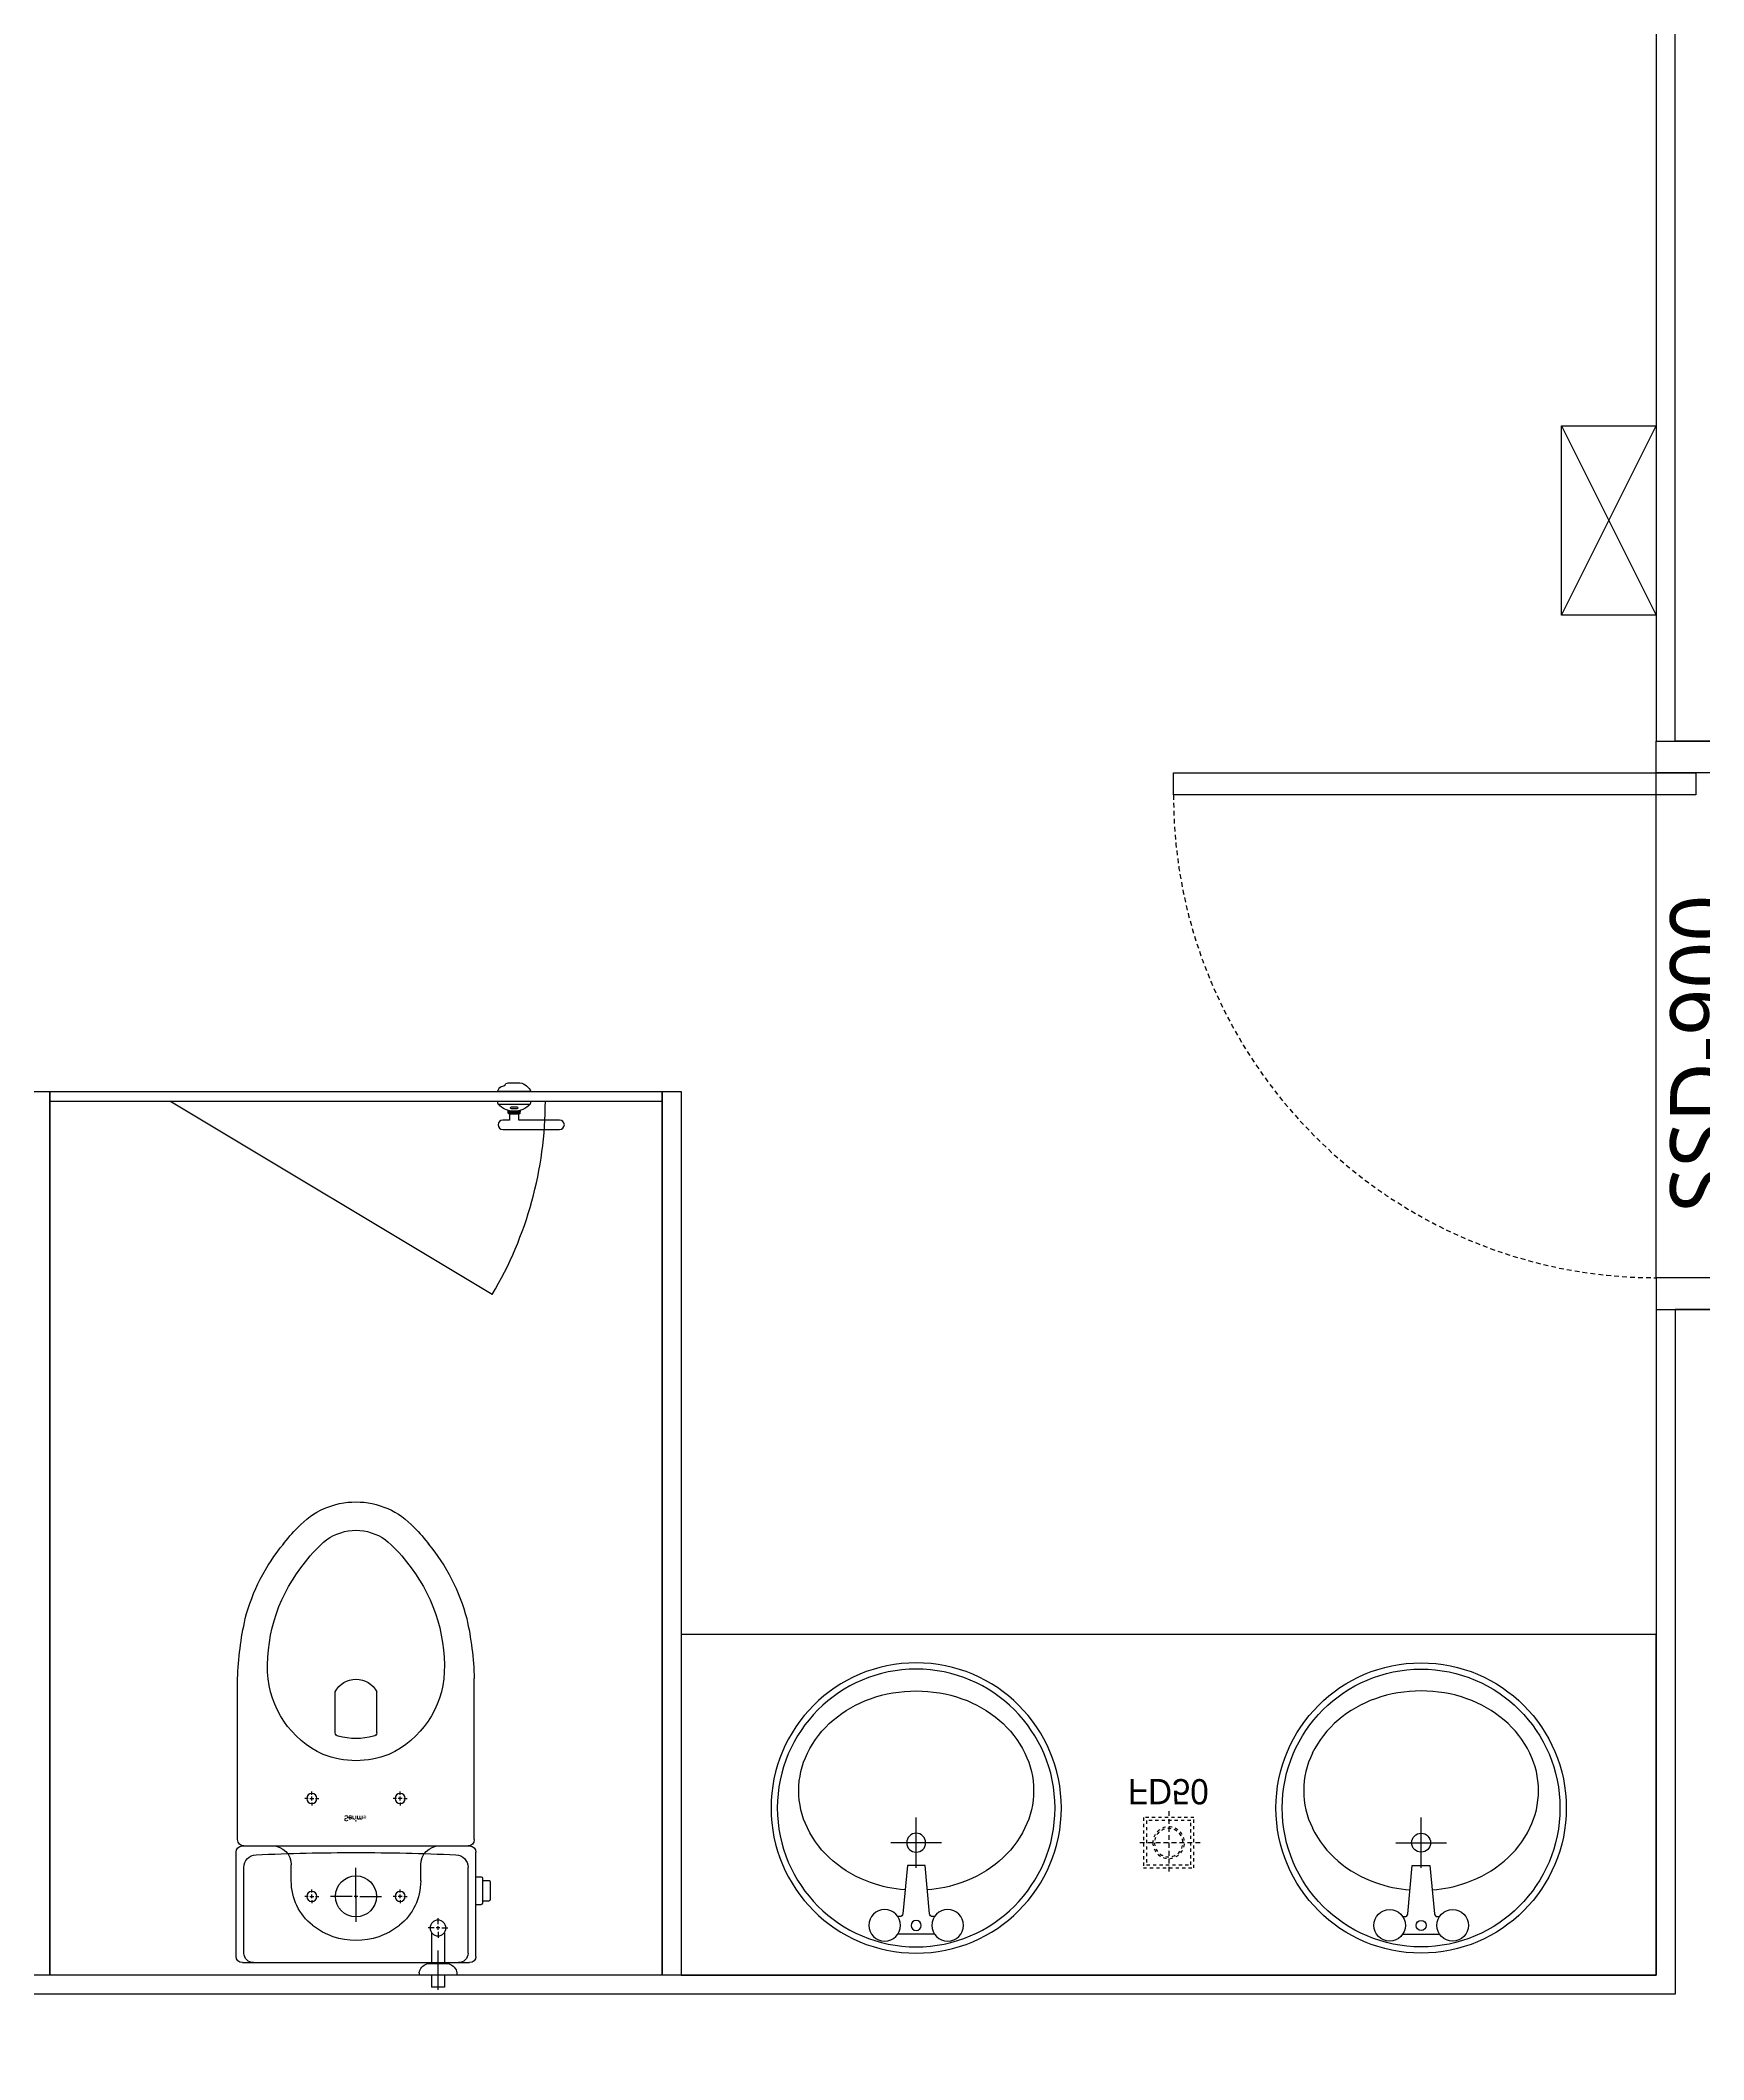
# Model space of a CAD drawing. Header units: millimetres. Extents: x -27104 to 125781, y -3376 to 46996.
# Drawn here: x 121360.4 to 121411.9, y 18923.9 to 18986.5 of the extents above; entities that cross this region are included whole.
import ezdxf

# ---------------------------------------------------------------- set-up
doc = ezdxf.new("R2010")
doc.units = ezdxf.units.MM
doc.header["$LTSCALE"] = 100
doc.header["$MEASUREMENT"] = 0
doc.linetypes.add('-HID', pattern=[2.5, 1.5, -1])
doc.linetypes.add('HID', pattern=[2.5, 1.5, -1])
doc.layers.get('0').update_dxf_attribs({"linetype": 'CONTINUOUS'})
doc.layers.get('Defpoints').update_dxf_attribs({"color": 171, "linetype": 'CONTINUOUS'})
for name, color, linetype in [('DOOR', 4, 'CONTINUOUS'), ('DOOR(OPEN ELE)', 5, 'CONTINUOUS'), ('ELE9', 9, 'CONTINUOUS'), ('TOI', 12, 'CONTINUOUS')]:
    doc.layers.add(name, color=color, linetype=linetype)
doc.styles.add('DIM', font='txt.shx', dxfattribs={"height": 30})
doc.styles.add('SID', font='')
doc.styles.add('나눔바른고딕', font='NanumBarunGothic.ttf')
doc.styles.get('SID').set_extended_font_data('Dotum')

# ---------------------------------------------------------------- blocks, each defined once
blk = doc.blocks.new('A$C3F015CE3')
at = {"layer": 'TOI'}
for p, q in [((354.8, 750), (354.8, 768.6)), ((375.3, 768.6), (354.8, 768.6)), ((365, 773.2), (365, 710.9)), ((375.3, 750), (375.3, 768.6)), ((335, 746), (335, 750)), ((395, 746), (395, 750)), ((45, 720), (45, 555)), ((55, 730), (415, 730)), ((57.5, 715), (57.5, 579)), ((382.6, 732), (347.4, 732)), ((354.8, 683), (354.8, 732)), ((375.3, 683), (375.3, 732)), ((412.5, 715), (412.5, 579)), ((425, 720), (425, 555)), ((359, 675), (349.5, 675)), ((359, 675), (349.5, 675)), ((368, 675), (362, 675)), ((368, 675), (362, 675)), ((365, 681), (365, 690.5)), ((365, 681), (365, 690.5)), ((365, 678), (365, 672)), ((365, 678), (365, 672)), ((371, 675), (380.5, 675)), ((371, 675), (380.5, 675)), ((235, 631), (235, 665.5)), ((235, 626), (235, 660.5)), ((365, 669), (365, 659.5)), ((365, 669), (365, 659.5)), ((159, 625), (154, 625)), ((162, 625), (168, 625)), ((165, 631), (165, 636)), ((165, 628), (165, 622)), ((165, 619), (165, 614)), ((171, 625), (176, 625)), ((229, 625), (194.5, 625)), ((238, 625), (232, 625)), ((235, 628), (235, 622)), ((235, 623), (235, 617)), ((235, 619), (235, 584.5)), ((235, 614), (235, 579.5)), ((241, 625), (275.5, 625)), ((299, 625), (294, 625)), ((308, 625), (302, 625)), ((305, 631), (305, 636)), ((305, 628), (305, 622)), ((305, 619), (305, 614)), ((311, 625), (316, 625)), ((425, 637.9), (433.5, 637.9)), ((435.5, 595.9), (435.5, 635.9)), ((435.5, 631.9), (445.8, 631.9)), ((447.8, 601.9), (447.8, 629.9)), ((132.5, 600.6), (132.5, 575)), ((337.5, 600.6), (337.5, 575)), ((425, 593.9), (433.5, 593.9)), ((435.5, 599.9), (445.8, 599.9)), ((52.5, 545), (417.5, 545)), ((55, 545), (415, 545)), ((47.5, 535), (47.5, 280)), ((422.5, 535), (422.5, 280)), ((165, 476), (165, 481)), ((305, 476), (305, 481)), ((159, 470), (154, 470)), ((162, 470), (168, 470)), ((165, 473), (165, 467)), ((165, 464), (165, 459)), ((171, 470), (176, 470)), ((299, 470), (294, 470)), ((308, 470), (302, 470)), ((305, 473), (305, 467)), ((305, 464), (305, 459)), ((311, 470), (316, 470)), ((202, 366), (202, 301)), ((268, 366), (268, 301))]:
    blk.add_line(p, q, dxfattribs=at)
for centre, radius in [((365, 675), 12.5), ((165, 625), 8), ((305, 625), 8), ((165, 470), 8), ((305, 470), 8)]:
    blk.add_circle(centre, radius, dxfattribs=at)
for centre, radius, start, end in [((352.4, 748.9), 17.6, 189.469, 253.5331), ((377.6, 748.9), 17.6, 286.4669, 350.531), ((55, 720), 10, 90, 180), ((72.5, 715), 15, 90, 180), ((397.5, 715), 15, 0, 90), ((415, 720), 10, 0, 90), ((235, 585), 110, 51.3178, 128.6822), ((222.5, 600.6), 90, 128.6822, 180), ((235, 625), 32.5, 90, 270), ((235, 625), 32.5, 270, 90), ((247.5, 600.6), 90, 0, 51.3178), ((433.5, 635.9), 2, 0, 90), ((445.8, 629.9), 2, 0, 90), ((77.5, 579), 20, 180, 267.4985), ((392.5, 579), 20, 272.5015, 0), ((433.5, 595.9), 2, 270, 0), ((445.8, 601.9), 2, 270, 0), ((55, 555), 10, 180, 270), ((57.5, 535), 10, 90, 180), ((233.8, 4155.6), 3600, 267.4985, 270.0199), ((102.5, 575), 30, 270, 0), ((236.3, 4155.6), 3600, 269.9801, 272.5015), ((367.5, 575), 30, 180, 270), ((412.5, 535), 10, 0, 90), ((415, 555), 10, 270, 0), ((244.9, 263.3), 150, 114.336, 177.4508), ((235, 270), 140, 68.2132, 111.7868), ((225.1, 263.3), 150, 2.5492, 65.664), ((207, 366), 5, 90, 180), ((235, 274.4), 100.6, 73.8382, 106.1618), ((263, 366), 5, 0, 90), ((235, 318.2), 37.2, 207.5632, 332.4368), ((547.3, 295.1), 500, 181.7364, 192.7267), ((354.9, 261.3), 260, 178.084, 219.7652), ((115.1, 261.3), 260, 320.2348, 1.916), ((-77.3, 295.1), 500, 347.2733, 358.2636), ((354.9, 261.3), 305, 194.4886, 219.7652), ((115.1, 261.3), 305, 320.2348, 345.5114), ((315.4, 214.5), 245, 216.6852, 225.2345), ((315.4, 214.5), 200, 216.6852, 230.5715), ((154.6, 214.5), 200, 309.4285, 323.3148), ((154.6, 214.5), 245, 314.7655, 323.3148), ((235, 125), 125, 222.5102, 317.4898), ((235, 125), 80, 234.3409, 305.6591)]:
    blk.add_arc(centre, radius, start, end, dxfattribs=at)
at = {"layer": 'TOI', "style": 'DIM'}
for s, height, p in [('S', 8, (216.2, 497.2)), ('erim', 8, (222.7, 497.2)), ('㉿', 4, (246, 497.2))]:
    blk.add_text(s, height=height, dxfattribs=at).set_placement(p)
blk = doc.blocks.new('A$C70181699')
at = {"layer": 'TOI', "linetype": '-HID', "ltscale": 0.05}
for p, q in [((67.4, 59.7), (67.4, 159.7)), ((117.4, 109.7), (17.4, 109.7))]:
    blk.add_line(p, q, dxfattribs=at)
at = {"layer": 'TOI', "linetype": '-HID', "ltscale": 0.01}
for points in [[(107.4, 69.7), (27.4, 69.7), (27.4, 149.7), (107.4, 149.7)], [(102.4, 74.7), (32.4, 74.7), (32.4, 144.7), (102.4, 144.7)]]:
    blk.add_lwpolyline(points, close=True, dxfattribs=at)
for radius in [25, 22.5]:
    blk.add_circle((67.4, 109.7), radius, dxfattribs=at)
at = {"layer": 'Defpoints', "style": 'SID'}
blk.add_text('FD50', height=40, dxfattribs=at).set_placement((2.8, 8.9))
blk = doc.blocks.new('A$C154D126E')
at = {"layer": 'TOI'}
for p, q in [((259.3, 430), (200.7, 430)), ((203.8, 402), (200.7, 402)), ((216, 321), (208.8, 397.5)), ((251.2, 397.5), (244, 321)), ((259.3, 402), (256.2, 402)), ((244, 321), (216, 321)), ((230, 325), (230, 245)), ((270, 285), (190, 285))]:
    blk.add_line(p, q, dxfattribs=at)
for centre, radius in [((230, 230), 230), ((230, 230), 220), ((180, 416), 25), ((230, 416), 8), ((280, 416), 25), ((230, 285), 15)]:
    blk.add_circle(centre, radius, dxfattribs=at)
for centre, radius, start, end in [((203.8, 397), 5, 5.3909, 90), ((256.2, 397), 5, 90, 174.6091), ((230, 142.1), 218.4, 94.6377, 109.3849), ((230, 142.1), 218.4, 70.6151, 85.3623), ((219.6, 171.6), 187.1, 109.3849, 130.3466), ((240.4, 171.6), 187.1, 49.6534, 70.6151), ((203.6, 190.5), 162.4, 130.3466, 154.0053), ((256.4, 190.5), 162.4, 25.9947, 49.6534), ((178.9, 202.5), 134.9, 154.0053, 180), ((281.1, 202.5), 134.9, 0, 25.9947), ((178.9, 202.5), 134.9, 180, 205.9947), ((281.1, 202.5), 134.9, 334.0053, 0), ((203.6, 214.5), 162.4, 205.9947, 229.6534), ((256.4, 214.5), 162.4, 310.3466, 334.0053), ((219.6, 233.4), 187.1, 229.6534, 250.6151), ((240.4, 233.4), 187.1, 289.3849, 310.3466), ((230, 262.9), 218.4, 250.6151, 270), ((230, 262.9), 218.4, 270, 289.3849)]:
    blk.add_arc(centre, radius, start, end, dxfattribs=at)
blk = doc.blocks.new('A$C6222c99a')
at = {"layer": 'DOOR'}
for points in [[(815, 933.2), (850, 933.2), (850, 105.7), (815, 105.7)], [(0, 18.2), (50, 18.2), (50, 168.2), (0, 168.2)], [(900, 18.2), (850, 18.2), (850, 168.2), (900, 168.2)]]:
    blk.add_lwpolyline(points, close=True, dxfattribs=at)
at = {"layer": 'DOOR(OPEN ELE)', "linetype": 'HID', "ltscale": 0.05}
blk.add_arc((815, 168.2), 765, 90, 180, dxfattribs=at)
at = {"layer": 'Defpoints', "style": '나눔바른고딕'}
blk.add_text('SSD-900', height=100, dxfattribs=at).set_placement((153.4, 46.2))
blk = doc.blocks.new('A$C53FA6734')
at = {"layer": 'TOI'}
blk.add_lwpolyline([(0, 150), (300, 150), (300, 0), (0, 0)], close=True, dxfattribs=at)
for points in [[(300, 0), (0, 150)], [(0, 0), (300, 150)]]:
    blk.add_lwpolyline(points, dxfattribs=at)
blk = doc.blocks.new('ggtyu')
at = {"layer": 'ELE9', "color": 253}
for p, q in [((59799.376, 18947.635), (59789.382, 18953.627)), ((59799.554, 18953.529), (59800.552, 18953.529)), ((59800.249, 18953.265), (59799.858, 18953.265)), ((59800.2, 18953.235), (59800.249, 18953.265)), ((59800.249, 18953.294), (59800.249, 18953.342)), ((59800.2, 18953.04), (59800.2, 18953.235)), ((59801.229, 18953.04), (59800.2, 18953.04))]:
    blk.add_line(p, q, dxfattribs=at)
at = {"layer": 'ELE9', "color": 253, "ltscale": 0.1}
for points in [[(59740.079, 18986.689), (59740.079, 19018.872), (59900.404, 19018.872), (59900.404, 18968.788), (59896.687, 18968.788), (59896.687, 19015.155), (59870.08, 19015.155), (59870.08, 18972.506), (59881.036, 18972.506), (59881.036, 18968.788), (59866.363, 18968.788), (59866.363, 19015.155), (59839.756, 19015.155), (59839.756, 18972.506), (59850.712, 18972.506), (59850.712, 18968.788), (59839.756, 18968.788), (59839.756, 18964.778), (59836.039, 18964.778), (59836.039, 19015.155), (59743.796, 19015.155), (59743.796, 18986.689), (59740.079, 18986.689)], [(59742.446, 18986.102), (59744.383, 18986.102), (59744.383, 19014.568), (59835.452, 19014.568), (59835.452, 18964.778)], [(59835.452, 18948.149), (59835.452, 18963.8)], [(59835.452, 18947.17), (59835.452, 18926.531), (59744.383, 18926.531), (59744.383, 18955.974), (59742.446, 18955.974)]]:
    blk.add_lwpolyline(points, dxfattribs=at)
blk.add_lwpolyline([(59879.08, 18904.424), (59743.796, 18904.424), (59743.796, 18922.227), (59836.039, 18922.227), (59836.039, 18919.096), (59839.756, 18919.096), (59839.756, 18947.17), (59836.039, 18947.17), (59836.039, 18925.944), (59743.796, 18925.944), (59743.796, 18955.387), (59740.079, 18955.387), (59740.079, 18900.706), (59761.795, 18900.706), (59761.795, 18876.936), (59740.079, 18876.936), (59740.079, 18862.459), (59743.796, 18862.459), (59743.796, 18873.219), (59765.512, 18873.219), (59765.512, 18900.706), (59879.08, 18900.706)], close=True, dxfattribs=at)
at = {"layer": 'ELE9', "color": 253}
for points in [[(59785.076, 18953.92), (59785.662, 18953.92), (59785.662, 18926.531), (59785.076, 18926.531)], [(59785.662, 18926.531), (59785.662, 18953.92), (59804.639, 18953.92), (59804.639, 18926.531)], [(59804.639, 18953.92), (59805.226, 18953.92), (59805.226, 18926.531), (59804.639, 18926.531)], [(59785.662, 18926.531), (59785.662, 18953.627), (59804.639, 18953.627), (59804.639, 18926.531)], [(59835.452, 18937.095), (59805.226, 18937.095), (59805.226, 18926.531), (59835.452, 18926.531)]]:
    blk.add_lwpolyline(points, close=True, dxfattribs=at)
for points in [[(59799.535, 18953.92, -0.106445), (59799.647, 18954.079, 0.296117), (59799.796, 18954.172, -0.043036), (59799.872, 18954.194), (59800.234, 18954.194, -0.249566), (59800.572, 18953.92)], [(59800.572, 18953.627), (59800.552, 18953.529, -0.431373), (59799.554, 18953.529), (59799.535, 18953.627)]]:
    blk.add_lwpolyline(points, format="xyb", close=True, dxfattribs=at)
blk.add_lwpolyline([(59799.858, 18953.342), (59799.858, 18953.294), (59800.249, 18953.294), (59799.858, 18953.294), (59799.858, 18953.265), (59799.906, 18953.235), (59800.2, 18953.235), (59799.906, 18953.235), (59799.906, 18953.04), (59799.701, 18953.04, 1), (59799.701, 18952.746), (59801.462, 18952.746, 1), (59801.462, 18953.04), (59801.217, 18953.04)], format="xyb", dxfattribs=at)
blk.add_arc((59789.282, 18953.627), 11.738, 329.30963, 0, dxfattribs=at)
at = {"layer": 'ELE9', "color": 253, "extrusion": (0, 0, -1)}
blk.add_ellipse((59800.053, 18953.417), major_axis=(0.127, 0), ratio=0.193008, dxfattribs=at)
at = {"layer": 'ELE9', "color": 253, "ltscale": 0.1, "yscale": 0.01956378461538462, "zscale": 0.01956378461538462}
for name, p, xscale, rotation in [('A$C53FA6734', (59832.518, 18974.56), 0.01956378461538462, 270), ('A$C6222c99a', (59838.743, 18947.171), 0.01956378461538462, 90.00000000000001), ('A$C3F015CE3', (59790.553, 18941.203), -0.01956378461538462, 180), ('A$C154D126E', (59808.014, 18936.215), -0.01956378461538462, 180), ('A$C154D126E', (59832.664, 18936.215), 0.01956378461538462, 180)]:
    blk.add_blockref(name, p, dxfattribs=dict(at, xscale=xscale, rotation=rotation))
at = {"layer": 'ELE9', "color": 253, "xscale": -0.01956378461538462, "yscale": 0.01956378461538462, "zscale": 0.01956378461538462, "rotation": 180}
blk.add_blockref('A$C70181699', (59819.021, 18932.786), dxfattribs=at)

msp = doc.modelspace()

# ---------------------------------------------------------------- block references
msp.add_blockref('ggtyu', (61575, 0))

doc.saveas('drawing.dxf')
